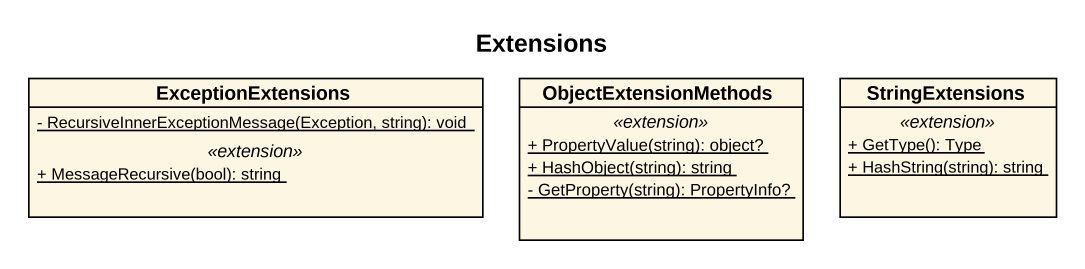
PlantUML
@startuml
title Extensions
hide circle
hide empty members
skinparam classAttributeIconSize 0
class ExceptionExtensions {
  {static} - RecursiveInnerExceptionMessage(Exception, string): void
  .. <<extension>> ..
  {static} + MessageRecursive(bool): string
}
class ObjectExtensionMethods {
  .. <<extension>> ..
  {static} + PropertyValue(string): object?
  {static} + HashObject(string): string
  {static} - GetProperty(string): PropertyInfo?
}
class StringExtensions {
  .. <<extension>> ..
  {static} + GetType(): Type
  {static} + HashString(string): string
}
@enduml
